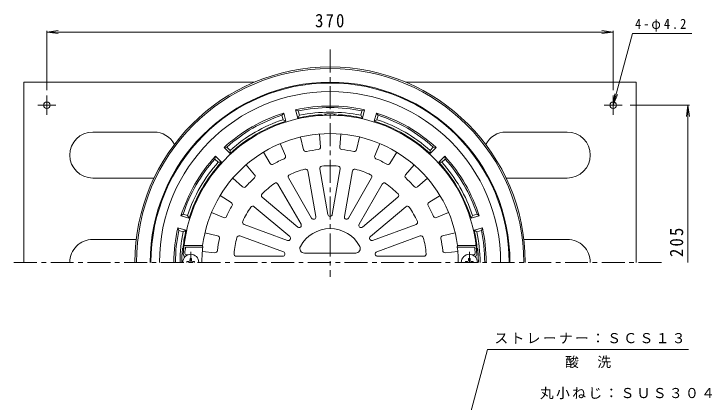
# Model space of a CAD drawing. Units: millimetres, scale not verified. Extents: x -279 to 225, y -347 to 396.
# Drawn here: x -244.6 to 211.4, y 143 to 396.1 of the extents above; entities that cross this region are included whole.
import ezdxf

# ---------------------------------------------------------------- set-up
doc = ezdxf.new("R2010")
doc.units = ezdxf.units.MM
doc.header["$LTSCALE"] = 3
doc.linetypes.add('CHAIN1', pattern=[8, 5, -1, 1, -1])
for name, color, linetype, lineweight in [('0-0_通り芯', 3, 'Continuous', 9), ('0-1_躯体', 2, 'Continuous', 9), ('0-2_仕上', 6, 'Continuous', 9), ('0-4_その他', 7, 'Continuous', 9), ('0-5_寸法', 7, 'Continuous', 9), ('0-A', 2, 'Continuous', 9)]:
    doc.layers.add(name, color=color, linetype=linetype, lineweight=lineweight)
doc.styles.add('ＭＳ ゴシック', font='')
doc.styles.get('ＭＳ ゴシック').set_extended_font_data('MS Gothic')

msp = doc.modelspace()

# ---------------------------------------------------------------- linework, layer by layer
at = {"layer": '0-0_通り芯', "linetype": 'CHAIN1'}
for p, q in [((-38.1, 372.951), (-38.1, 224.673)), ((-244.612, 234.076), (179.093, 234.076))]:
    msp.add_line(p, q, dxfattribs=at)
at = {"layer": '0-0_通り芯'}
for radius in [127.5, 126.5]:
    msp.add_arc((-38.1, 234.076), radius, 0, 180, dxfattribs=at)
at = {"layer": '0-1_躯体'}
for p, q in [((-59.191, 328.243), (-60.616, 333.56)), ((-60.616, 333.56), (-58.889, 332.914)), ((-17.311, 332.914), (-15.584, 333.56)), ((-17.009, 328.243), (-15.584, 333.56)), ((-69.515, 330.066), (-68.343, 331.49)), ((-68.737, 327.164), (-69.515, 330.066)), ((-66.918, 326.173), (-68.343, 331.49)), ((-58.112, 330.011), (-59.191, 328.243)), ((-58.112, 330.011), (-58.889, 332.914)), ((-18.088, 330.011), (-17.311, 332.914)), ((-17.009, 328.243), (-18.088, 330.011)), ((-9.282, 326.173), (-7.857, 331.49)), ((-7.857, 331.49), (-6.685, 330.066)), ((-7.463, 327.164), (-6.685, 330.066)), ((-66.918, 326.173), (-68.737, 327.164)), ((-7.463, 327.164), (-9.282, 326.173)), ((-107.341, 308.974), (-105.523, 309.277)), ((-103.449, 305.082), (-107.341, 308.974)), ((-103.398, 307.153), (-105.523, 309.277)), ((-103.398, 307.153), (-103.449, 305.082)), ((27.198, 307.153), (29.323, 309.277)), ((27.249, 305.082), (27.198, 307.153)), ((27.249, 305.082), (31.141, 308.974)), ((29.323, 309.277), (31.141, 308.974)), ((-113.301, 301.499), (-112.998, 303.317)), ((-111.176, 299.374), (-113.301, 301.499)), ((-109.106, 299.425), (-112.998, 303.317)), ((32.906, 299.425), (36.798, 303.317)), ((34.976, 299.374), (37.101, 301.499)), ((36.798, 303.317), (37.101, 301.499)), ((-109.106, 299.425), (-111.176, 299.374)), ((34.976, 299.374), (32.906, 299.425)), ((-135.513, 264.319), (-134.09, 265.491)), ((-131.188, 264.713), (-134.09, 265.491)), ((-131.188, 264.713), (-130.196, 262.895)), ((53.997, 262.895), (54.988, 264.713)), ((54.988, 264.713), (57.89, 265.491)), ((57.89, 265.491), (59.313, 264.319)), ((-130.196, 262.895), (-135.513, 264.319)), ((53.997, 262.895), (59.313, 264.319)), ((-132.267, 255.167), (-137.584, 256.592)), ((-136.937, 254.866), (-137.584, 256.592)), ((56.067, 255.167), (61.384, 256.592)), ((60.737, 254.866), (61.384, 256.592)), ((-134.035, 254.088), (-136.937, 254.866)), ((-132.267, 255.167), (-134.035, 254.088)), ((56.067, 255.167), (57.835, 254.088)), ((57.835, 254.088), (60.737, 254.866))]:
    msp.add_line(p, q, dxfattribs=at)
for centre, radius, start, end in [((-38.1, 234.076), 117.5, 0, 180), ((-38.1, 234.076), 117, 0, 180), ((-38.1, 234.076), 111.441, 0, 180), ((-38.1, 234.076), 102, 77.24747, 102.75253), ((-38.1, 234.076), 101, 78.12161, 101.87839), ((-38.1, 234.076), 102, 107.24747, 132.75253), ((-38.1, 234.076), 101, 108.12161, 131.87839), ((-38.1, 234.076), 96.5, 93.6559, 102.62437), ((-38.1, 234.076), 98, 78.21727, 101.78273), ((-44.1, 328.35), 2, 53.43259, 94.32849), ((-38.1, 249.076), 81.876, 87.12955, 92.87045), ((-42.1, 328.851), 2, 36.68674, 92.87048), ((-34.1, 328.851), 2, 87.12952, 143.31386), ((-32.1, 328.35), 2, 85.67151, 126.57024), ((-38.1, 234.076), 96.5, 77.37563, 86.3441), ((-38.1, 234.076), 102, 47.24747, 72.75253), ((-38.1, 234.076), 101, 48.12161, 71.87839), ((-38.1, 234.076), 96.5, 107.37563, 132.62437), ((-38.1, 234.076), 98, 108.21727, 131.78273), ((-38.1, 234.076), 96.5, 47.37563, 72.62437), ((-38.1, 234.076), 98, 48.21727, 71.78273), ((-38.1, 234.076), 102, 137.24747, 162.75253), ((-38.1, 234.076), 101, 138.12161, 161.87839), ((-38.1, 234.076), 102, 17.24747, 42.75253), ((-38.1, 234.076), 101, 18.12161, 41.87839), ((-38.1, 234.076), 98, 138.21727, 161.78273), ((-38.1, 234.076), 96.5, 137.37563, 162.62437), ((-38.1, 234.076), 96.5, 17.37563, 42.62437), ((-38.1, 234.076), 98, 18.21727, 41.78273), ((-38.1, 234.076), 102, 167.24747, 180), ((-38.1, 234.076), 102, 0, 12.75253), ((-38.1, 234.076), 101, 168.12161, 180), ((-38.1, 234.076), 98, 168.21727, 180), ((-38.1, 234.076), 96.5, 167.37564, 173.92558), ((-38.1, 234.076), 96.5, 6.07442, 12.62436), ((-38.1, 234.076), 98, 0, 11.78273), ((-38.1, 234.076), 101, 0, 11.87839), ((-53.1, 234.076), 81.876, 173.5304, 180), ((-132.467, 243.076), 2, 173.52994, 227.9836), ((-132.069, 244.076), 2, 173.9258, 215.73607), ((55.869, 244.076), 2, 324.26527, 6.0742), ((56.267, 243.076), 2, 312.01678, 6.47006), ((-23.1, 234.076), 81.876, 0, 6.4696)]:
    msp.add_arc(centre, radius, start, end, dxfattribs=at)
at = {"layer": '0-2_仕上'}
for p, q in [((-55.356, 307.535), (-57.31, 315.85)), ((-44.388, 309.272), (-45.1, 317.784)), ((-31.812, 309.272), (-31.1, 317.784)), ((-20.844, 307.535), (-18.89, 315.85)), ((-67.317, 303.649), (-70.625, 311.524)), ((-8.883, 303.649), (-5.575, 311.524)), ((-77.212, 298.607), (-81.639, 305.912)), ((1.012, 298.607), (5.439, 305.912)), ((-87.386, 291.215), (-92.965, 297.683)), ((11.186, 291.215), (16.765, 297.683)), ((-52.678, 293.716), (-47.42, 263.896)), ((-44.799, 295.105), (-39.541, 265.286)), ((-31.401, 295.105), (-36.659, 265.285)), ((-23.522, 293.716), (-28.78, 263.896)), ((-95.239, 283.363), (-101.707, 288.942)), ((-65.268, 289.133), (-50.129, 262.91)), ((-10.931, 289.133), (-26.071, 262.91)), ((19.039, 283.363), (25.507, 288.942)), ((-72.197, 285.133), (-57.057, 258.91)), ((-4.003, 285.133), (-19.143, 258.91)), ((-102.631, 273.188), (-109.936, 277.615)), ((-82.461, 276.521), (-59.265, 257.057)), ((6.261, 276.521), (-16.935, 257.057)), ((26.431, 273.188), (33.736, 277.615)), ((-87.603, 270.392), (-64.407, 250.929)), ((11.403, 270.392), (-11.792, 250.929)), ((-107.672, 263.294), (-115.548, 266.601)), ((31.472, 263.294), (39.348, 266.601)), ((-94.302, 258.789), (-65.849, 248.433)), ((18.102, 258.789), (-10.351, 248.433)), ((-111.559, 251.333), (-119.874, 253.286)), ((-97.038, 251.271), (-68.585, 240.915)), ((20.839, 251.271), (-7.615, 240.915)), ((35.359, 251.333), (43.674, 253.286)), ((-121.377, 245.076), (-133.468, 245.076)), ((-121.233, 244.076), (-132.473, 244.076)), ((-121.377, 245.076), (-121.233, 244.076)), ((45.177, 245.076), (45.033, 244.076)), ((45.033, 244.076), (56.273, 244.076)), ((45.177, 245.076), (57.268, 245.076)), ((-132.5, 238.076), (-132.944, 238.076)), ((-130.701, 239.076), (-131.982, 239.076)), ((-113.296, 240.364), (-121.541, 241.054)), ((-99.365, 238.076), (-69.086, 238.076)), ((-21.367, 240.076), (-54.833, 240.076)), ((23.165, 238.076), (-7.114, 238.076)), ((37.096, 240.364), (45.341, 241.054)), ((54.501, 239.076), (55.782, 239.076)), ((56.3, 238.076), (56.744, 238.076))]:
    msp.add_line(p, q, dxfattribs=at)
at = {"layer": '0-2_仕上', "color": 4, "linetype": 'CHAIN1'}
for p, q in [((-129.1, 240.888), (-129.1, 234.076)), ((52.9, 240.888), (52.9, 234.076))]:
    msp.add_line(p, q, dxfattribs=at)
at = {"layer": '0-2_仕上', "color": 4}
for p, q in [((-131.6, 234.573), (-130.349, 234.595)), ((-131.6, 234.573), (-131.6, 234.076)), ((-130.349, 234.595), (-129.851, 234.827)), ((-129.618, 235.326), (-129.851, 234.827)), ((-129.596, 236.576), (-129.618, 235.326)), ((-128.582, 235.326), (-128.349, 234.827)), ((-127.851, 234.595), (-128.349, 234.827)), ((-126.6, 234.573), (-127.851, 234.595)), ((-126.6, 234.573), (-126.6, 234.076)), ((50.4, 234.573), (51.651, 234.595)), ((50.4, 234.573), (50.4, 234.076)), ((51.651, 234.595), (52.149, 234.827)), ((52.382, 235.326), (52.149, 234.827)), ((53.396, 236.576), (53.418, 235.326)), ((53.418, 235.326), (53.651, 234.827)), ((54.149, 234.595), (53.651, 234.827)), ((55.4, 234.573), (54.149, 234.595)), ((55.4, 234.573), (55.4, 234.076))]:
    msp.add_line(p, q, dxfattribs=at)
for points in [[(-129.596, 236.576), (-128.603, 236.576), (-128.582, 235.326)], [(53.396, 236.576), (52.403, 236.576), (52.382, 235.326)]]:
    msp.add_lwpolyline(points, dxfattribs=at)
at = {"layer": '0-2_仕上'}
for centre, radius, start, end in [((-38.1, 234.076), 96, 3.02365, 176.97635), ((-38.1, 234.076), 84, 7.52461, 172.47539), ((-53.896, 307.878), 1.5, 193.21939, 282.08093), ((-38.1, 234.076), 73.973, 95.91899, 102.08099), ((-45.883, 309.147), 1.5, 275.91875, 4.78029), ((-30.317, 309.147), 1.5, 175.21939, 264.08093), ((-38.1, 234.076), 73.973, 77.91899, 84.08099), ((-22.304, 307.878), 1.5, 257.91875, 346.78029), ((-38.1, 234.076), 73.973, 113.91899, 120.08099), ((-68.7, 303.068), 1.5, 293.91875, 22.78029), ((-7.5, 303.068), 1.5, 157.21939, 246.08093), ((-38.1, 234.076), 73.973, 59.91899, 66.08099), ((-75.929, 299.385), 1.5, 211.21939, 300.08093), ((-43.322, 295.366), 1.5, 94.87025, 190), ((-38.1, 234.076), 63.011, 85.1299, 94.8701), ((-32.878, 295.366), 1.5, 349.99998, 85.12988), ((-0.271, 299.385), 1.5, 239.91875, 328.78029), ((-38.1, 234.076), 63.011, 105.1299, 114.8701), ((-54.155, 293.455), 1.5, 9.99998, 105.12988), ((-22.045, 293.455), 1.5, 74.87025, 170), ((-38.1, 234.076), 63.011, 65.1299, 74.8701), ((-38.1, 234.076), 73.973, 131.91899, 138.08099), ((-88.522, 290.235), 1.5, 311.91875, 40.78029), ((-63.969, 289.883), 1.5, 114.87025, 210), ((-12.231, 289.883), 1.5, 329.99998, 65.12988), ((12.322, 290.235), 1.5, 139.21939, 228.08093), ((-38.1, 234.076), 73.973, 41.91899, 48.08099), ((-94.259, 284.498), 1.5, 229.21939, 318.08093), ((-38.1, 234.076), 63.011, 125.1299, 134.8701), ((-73.496, 284.383), 1.5, 29.99998, 125.12988), ((-2.704, 284.383), 1.5, 54.87025, 150), ((-38.1, 234.076), 63.011, 45.1299, 54.8701), ((18.059, 284.498), 1.5, 221.91875, 310.78029), ((-81.496, 277.67), 1.5, 134.87025, 230), ((5.297, 277.67), 1.5, 309.99998, 45.12988), ((-38.1, 234.076), 73.973, 149.91899, 156.08099), ((-103.408, 271.905), 1.5, 329.91875, 58.78029), ((-38.1, 234.076), 63.011, 145.1299, 154.8701), ((-88.567, 269.243), 1.5, 49.99998, 145.12988), ((12.367, 269.243), 1.5, 34.87025, 130), ((-38.1, 234.076), 63.011, 25.1299, 34.8701), ((27.208, 271.905), 1.5, 121.21939, 210.08093), ((-38.1, 234.076), 73.973, 23.91899, 30.08099), ((-38.1, 265.54), 1.464, 190, 349.99986), ((-107.092, 264.677), 1.5, 247.21939, 336.08093), ((-93.789, 260.198), 1.5, 154.87025, 250), ((-48.861, 263.642), 1.464, 210, 9.99986), ((-27.339, 263.642), 1.464, 170, 329.99986), ((17.589, 260.198), 1.5, 289.99998, 25.12988), ((30.892, 264.677), 1.5, 203.91875, 292.78029), ((-58.324, 258.179), 1.464, 230, 29.99986), ((-38.1, 234.076), 22, 28.27377, 151.72623), ((-17.876, 258.179), 1.464, 150, 309.99986), ((-111.902, 249.872), 1.5, 347.91907, 76.78061), ((-97.551, 249.862), 1.5, 69.99998, 165.12988), ((-65.348, 249.808), 1.464, 250, 49.99986), ((-10.852, 249.808), 1.464, 130, 289.99986), ((21.352, 249.862), 1.5, 14.87025, 110), ((35.702, 249.872), 1.5, 103.21939, 192.08093), ((-38.1, 234.076), 73.973, 167.91901, 174.08101), ((-38.1, 234.076), 63.011, 165.1299, 174.8701), ((-38.1, 234.076), 63.011, 5.1299, 14.8701), ((-38.1, 234.076), 73.973, 5.91899, 12.08099), ((-65.753, 234.076), 67.5, 171.48038, 174.82346), ((-38.1, 234.076), 83.732, 173.14087, 180), ((-54.833, 243.076), 3, 151.7262, 270), ((-21.367, 243.076), 3, 270, 28.2738), ((-38.1, 234.076), 83.732, 0, 6.85913), ((-10.447, 234.076), 67.5, 5.17654, 8.51962), ((-132.944, 239.076), 1, 176.41666, 270), ((-131.982, 240.076), 1, 174.8239, 270), ((-113.171, 241.859), 1.5, 265.21971, 354.08125), ((-99.365, 239.576), 1.5, 174.87025, 270), ((-69.086, 239.54), 1.464, 270, 69.99986), ((-7.114, 239.54), 1.464, 110, 269.99986), ((23.165, 239.576), 1.5, 269.99998, 5.12988), ((36.971, 241.859), 1.5, 185.91875, 274.78029), ((55.782, 240.076), 1, 270, 5.1761), ((56.744, 239.076), 1, 270, 3.58334)]:
    msp.add_arc(centre, radius, start, end, dxfattribs=at)
at = {"layer": '0-2_仕上', "color": 4}
for centre in [(-129.1, 234.076), (52.9, 234.076)]:
    msp.add_arc(centre, 5.25, 0, 180, dxfattribs=at)
at = {"layer": '0-4_その他'}
for p, q in [((-223.1, 384.287), (-215.664, 385.266)), ((-223.1, 385.187), (-223.1, 346.422)), ((-223.1, 384.287), (146.9, 384.287)), ((-223.1, 384.287), (-215.664, 383.308)), ((146.9, 384.287), (139.464, 385.266)), ((146.9, 384.287), (139.464, 383.308)), ((146.9, 385.187), (146.9, 346.422)), ((196.619, 336.576), (157.853, 336.576)), ((195.719, 336.576), (196.698, 329.14))]:
    msp.add_line(p, q, dxfattribs=at)
msp.add_lwpolyline([(195.719, 234.076), (195.719, 336.576), (194.74, 329.14)], dxfattribs=at)
at = {"layer": '0-5_寸法'}
for p, q in [((146.9, 336.576), (159.428, 383.331)), ((159.428, 383.331), (198.208, 383.331)), ((146.9, 336.576), (147.879, 344.012)), ((146.9, 336.576), (149.77, 343.505))]:
    msp.add_line(p, q, dxfattribs=at)
msp.add_lwpolyline([(26.431, 33.802), (64.833, 177.12), (196.032, 177.12)], dxfattribs=at)
at = {"layer": '0-A'}
for p, q in [((-238.1, 351.576), (-238.1, 234.076)), ((-238.1, 351.576), (-87.598, 351.576)), ((11.398, 351.576), (161.9, 351.576)), ((161.9, 351.576), (161.9, 234.076)), ((-223.1, 342.984), (-223.1, 330.429)), ((146.9, 342.984), (146.9, 330.429)), ((-228.914, 336.576), (-217.165, 336.576)), ((152.714, 336.576), (140.965, 336.576)), ((-193.1, 319.076), (-153.1, 319.076)), ((116.9, 319.076), (76.9, 319.076)), ((-193.1, 289.076), (-153.127, 289.076)), ((116.9, 289.076), (76.927, 289.076)), ((-193.1, 249.076), (-164.715, 249.076)), ((116.9, 249.076), (88.515, 249.076))]:
    msp.add_line(p, q, dxfattribs=at)
for centre in [(-223.1, 336.576), (146.9, 336.576)]:
    msp.add_circle(centre, 2.1, dxfattribs=at)
for centre, start, end in [((-193.1, 304.076), 90, 270), ((-153.1, 304.076), 27.44629, 90), ((76.9, 304.076), 90, 152.55371), ((116.9, 304.076), 270, 90), ((-193.1, 234.076), 90, 180.00018), ((116.9, 234.076), 359.99982, 90)]:
    msp.add_arc(centre, 15, start, end, dxfattribs=at)

# ---------------------------------------------------------------- texts
at = {"layer": '0-4_その他', "color": 2, "insert": (-47.85, 387.287), "char_height": 8.798, "attachment_point": 7, "style": 'ＭＳ ゴシック'}
msp.add_mtext('\\T1.27;\\W0.9;370', dxfattribs=at)
at = {"layer": '0-4_その他', "color": 2, "insert": (192.719, 237.578), "char_height": 8.798, "attachment_point": 7, "rotation": 90, "style": 'ＭＳ ゴシック'}
msp.add_mtext('\\T1.27;\\W0.9;205', dxfattribs=at)
at = {"layer": '0-5_寸法', "char_height": 6.598, "attachment_point": 7, "style": 'ＭＳ ゴシック'}
for s, insert in [('\\T1.32;\\W0.9;4-φ4.2', (161.154, 384.616)), ('\\T1.17;ストレーナー：ＳＣＳ１３', (69.275, 180.997)), ('\\T1.17;酸\u3000洗', (115.432, 165.044)), ('\\T1.17;丸小ねじ：ＳＵＳ３０４', (99.024, 144.781))]:
    msp.add_mtext(s, dxfattribs=dict(at, insert=insert))

doc.saveas('drawing.dxf')
